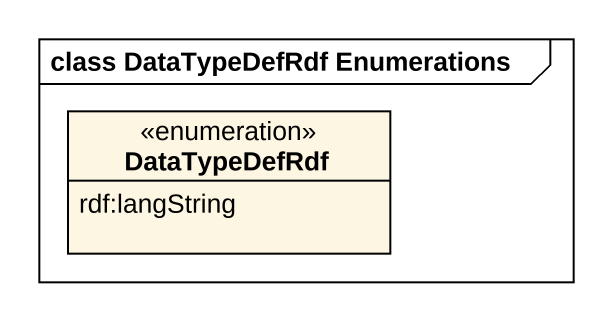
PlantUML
@startuml
mainframe class DataTypeDefRdf Enumerations
hide circle
hide empty members
enum DataTypeDefRdf {
  rdf:langString
}
@enduml
